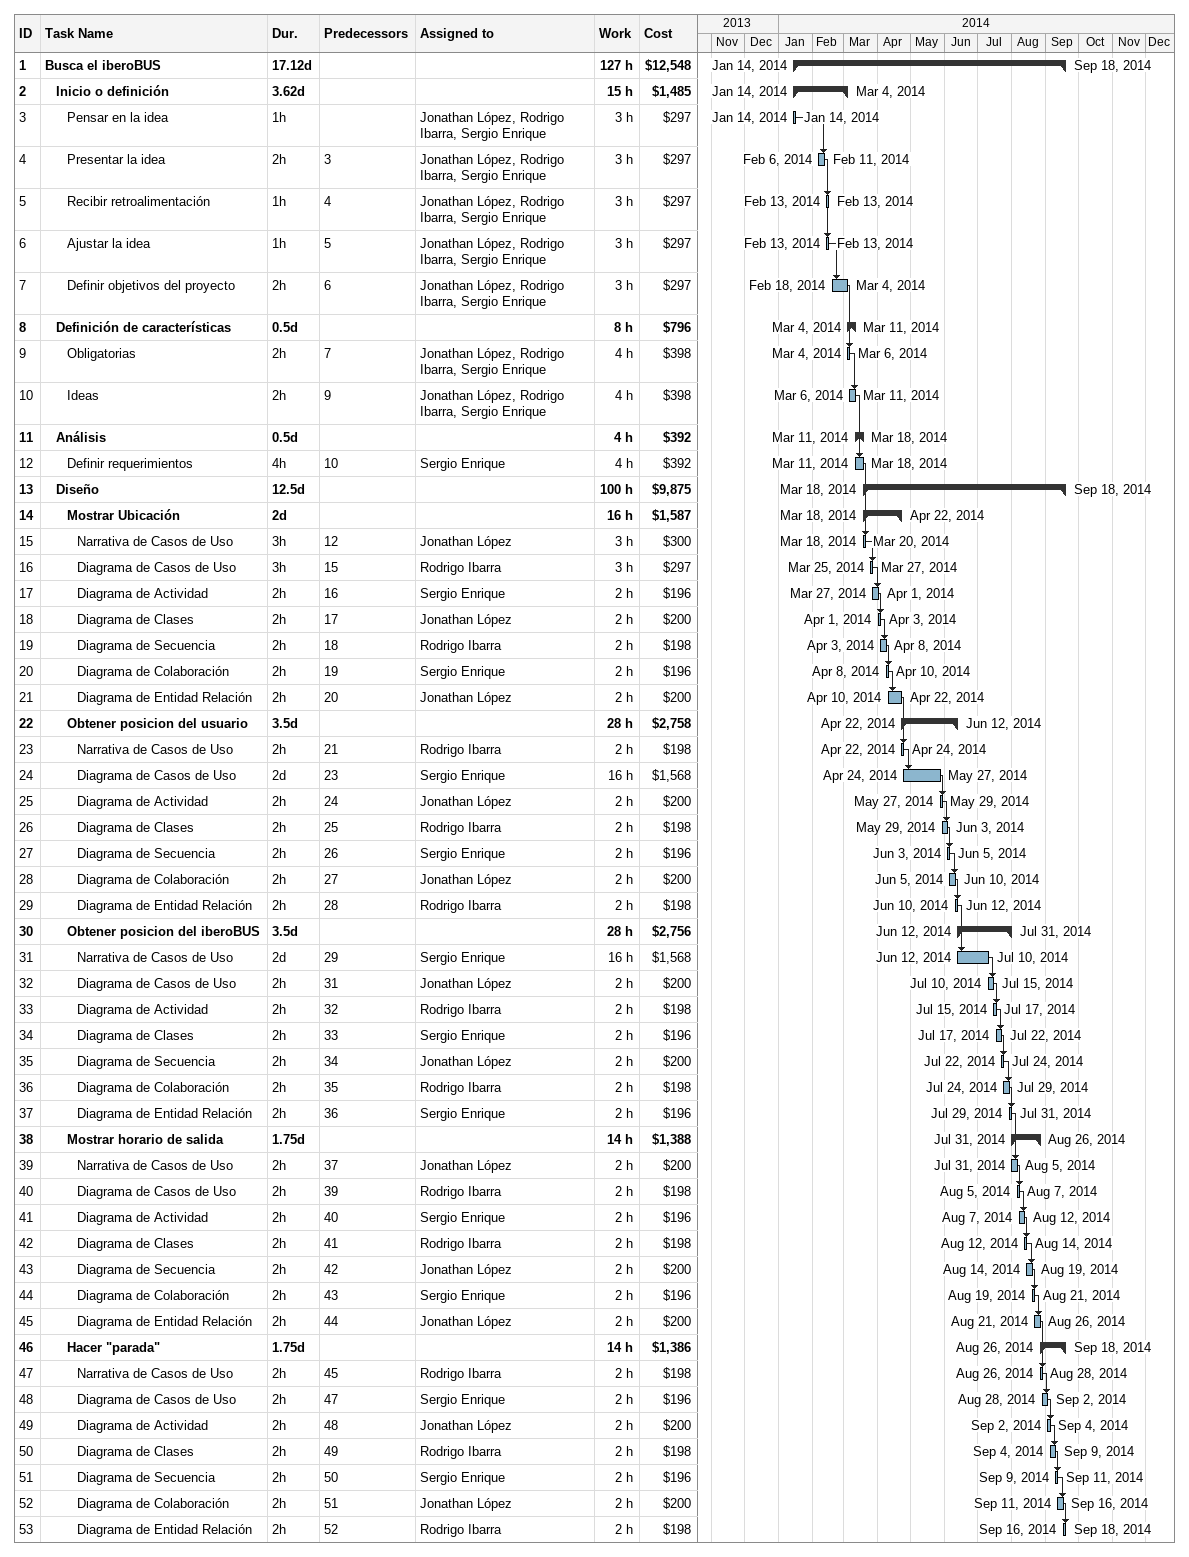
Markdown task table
| ID | Level | Task | Duration | Start | Finish | Predecessors | Resources | Work (h) | Cost ($) |
|---|---|---|---|---|---|---|---|---|---|
| 1 | 1 | **Busca el iberoBUS** | 17.12d | 2014-01-14 | 2014-09-18 |  |  | 127 | 12548 |
| 2 | 2 | **Inicio o definición** | 3.62d | 2014-01-14 | 2014-03-04 |  |  | 15 | 1485 |
| 3 | 3 | Pensar en la idea | 1h | 2014-01-14 | 2014-01-14 |  | Jonathan López, Rodrigo Ibarra, Sergio Enrique | 3 | 297 |
| 4 | 3 | Presentar la idea | 2h | 2014-02-06 | 2014-02-11 | 3 | Jonathan López, Rodrigo Ibarra, Sergio Enrique | 3 | 297 |
| 5 | 3 | Recibir retroalimentación | 1h | 2014-02-13 | 2014-02-13 | 4 | Jonathan López, Rodrigo Ibarra, Sergio Enrique | 3 | 297 |
| 6 | 3 | Ajustar la idea | 1h | 2014-02-13 | 2014-02-13 | 5 | Jonathan López, Rodrigo Ibarra, Sergio Enrique | 3 | 297 |
| 7 | 3 | Definir objetivos del proyecto | 2h | 2014-02-18 | 2014-03-04 | 6 | Jonathan López, Rodrigo Ibarra, Sergio Enrique | 3 | 297 |
| 8 | 2 | **Definición de características** | 0.5d | 2014-03-04 | 2014-03-11 |  |  | 8 | 796 |
| 9 | 3 | Obligatorias | 2h | 2014-03-04 | 2014-03-06 | 7 | Jonathan López, Rodrigo Ibarra, Sergio Enrique | 4 | 398 |
| 10 | 3 | Ideas | 2h | 2014-03-06 | 2014-03-11 | 9 | Jonathan López, Rodrigo Ibarra, Sergio Enrique | 4 | 398 |
| 11 | 2 | **Análisis** | 0.5d | 2014-03-11 | 2014-03-18 |  |  | 4 | 392 |
| 12 | 3 | Definir requerimientos | 4h | 2014-03-11 | 2014-03-18 | 10 | Sergio Enrique | 4 | 392 |
| 13 | 2 | **Diseño** | 12.5d | 2014-03-18 | 2014-09-18 |  |  | 100 | 9875 |
| 14 | 3 | **Mostrar Ubicación** | 2d | 2014-03-18 | 2014-04-22 |  |  | 16 | 1587 |
| 15 | 4 | Narrativa de Casos de Uso | 3h | 2014-03-18 | 2014-03-20 | 12 | Jonathan López | 3 | 300 |
| 16 | 4 | Diagrama de Casos de Uso | 3h | 2014-03-25 | 2014-03-27 | 15 | Rodrigo Ibarra | 3 | 297 |
| 17 | 4 | Diagrama de Actividad | 2h | 2014-03-27 | 2014-04-01 | 16 | Sergio Enrique | 2 | 196 |
| 18 | 4 | Diagrama de Clases | 2h | 2014-04-01 | 2014-04-03 | 17 | Jonathan López | 2 | 200 |
| 19 | 4 | Diagrama de Secuencia | 2h | 2014-04-03 | 2014-04-08 | 18 | Rodrigo Ibarra | 2 | 198 |
| 20 | 4 | Diagrama de Colaboración | 2h | 2014-04-08 | 2014-04-10 | 19 | Sergio Enrique | 2 | 196 |
| 21 | 4 | Diagrama de Entidad Relación | 2h | 2014-04-10 | 2014-04-22 | 20 | Jonathan López | 2 | 200 |
| 22 | 3 | **Obtener posicion del usuario** | 3.5d | 2014-04-22 | 2014-06-12 |  |  | 28 | 2758 |
| 23 | 4 | Narrativa de Casos de Uso | 2h | 2014-04-22 | 2014-04-24 | 21 | Rodrigo Ibarra | 2 | 198 |
| 24 | 4 | Diagrama de Casos de Uso | 2d | 2014-04-24 | 2014-05-27 | 23 | Sergio Enrique | 16 | 1568 |
| 25 | 4 | Diagrama de Actividad | 2h | 2014-05-27 | 2014-05-29 | 24 | Jonathan López | 2 | 200 |
| 26 | 4 | Diagrama de Clases | 2h | 2014-05-29 | 2014-06-03 | 25 | Rodrigo Ibarra | 2 | 198 |
| 27 | 4 | Diagrama de Secuencia | 2h | 2014-06-03 | 2014-06-05 | 26 | Sergio Enrique | 2 | 196 |
| 28 | 4 | Diagrama de Colaboración | 2h | 2014-06-05 | 2014-06-10 | 27 | Jonathan López | 2 | 200 |
| 29 | 4 | Diagrama de Entidad Relación | 2h | 2014-06-10 | 2014-06-12 | 28 | Rodrigo Ibarra | 2 | 198 |
| 30 | 3 | **Obtener posicion del iberoBUS** | 3.5d | 2014-06-12 | 2014-07-31 |  |  | 28 | 2756 |
| 31 | 4 | Narrativa de Casos de Uso | 2d | 2014-06-12 | 2014-07-10 | 29 | Sergio Enrique | 16 | 1568 |
| 32 | 4 | Diagrama de Casos de Uso | 2h | 2014-07-10 | 2014-07-15 | 31 | Jonathan López | 2 | 200 |
| 33 | 4 | Diagrama de Actividad | 2h | 2014-07-15 | 2014-07-17 | 32 | Rodrigo Ibarra | 2 | 198 |
| 34 | 4 | Diagrama de Clases | 2h | 2014-07-17 | 2014-07-22 | 33 | Sergio Enrique | 2 | 196 |
| 35 | 4 | Diagrama de Secuencia | 2h | 2014-07-22 | 2014-07-24 | 34 | Jonathan López | 2 | 200 |
| 36 | 4 | Diagrama de Colaboración | 2h | 2014-07-24 | 2014-07-29 | 35 | Rodrigo Ibarra | 2 | 198 |
| 37 | 4 | Diagrama de Entidad Relación | 2h | 2014-07-29 | 2014-07-31 | 36 | Sergio Enrique | 2 | 196 |
| 38 | 3 | **Mostrar horario de salida** | 1.75d | 2014-07-31 | 2014-08-26 |  |  | 14 | 1388 |
| 39 | 4 | Narrativa de Casos de Uso | 2h | 2014-07-31 | 2014-08-05 | 37 | Jonathan López | 2 | 200 |
| 40 | 4 | Diagrama de Casos de Uso | 2h | 2014-08-05 | 2014-08-07 | 39 | Rodrigo Ibarra | 2 | 198 |
| 41 | 4 | Diagrama de Actividad | 2h | 2014-08-07 | 2014-08-12 | 40 | Sergio Enrique | 2 | 196 |
| 42 | 4 | Diagrama de Clases | 2h | 2014-08-12 | 2014-08-14 | 41 | Rodrigo Ibarra | 2 | 198 |
| 43 | 4 | Diagrama de Secuencia | 2h | 2014-08-14 | 2014-08-19 | 42 | Jonathan López | 2 | 200 |
| 44 | 4 | Diagrama de Colaboración | 2h | 2014-08-19 | 2014-08-21 | 43 | Sergio Enrique | 2 | 196 |
| 45 | 4 | Diagrama de Entidad Relación | 2h | 2014-08-21 | 2014-08-26 | 44 | Jonathan López | 2 | 200 |
| 46 | 3 | **Hacer "parada"** | 1.75d | 2014-08-26 | 2014-09-18 |  |  | 14 | 1386 |
| 47 | 4 | Narrativa de Casos de Uso | 2h | 2014-08-26 | 2014-08-28 | 45 | Rodrigo Ibarra | 2 | 198 |
| 48 | 4 | Diagrama de Casos de Uso | 2h | 2014-08-28 | 2014-09-02 | 47 | Sergio Enrique | 2 | 196 |
| 49 | 4 | Diagrama de Actividad | 2h | 2014-09-02 | 2014-09-04 | 48 | Jonathan López | 2 | 200 |
| 50 | 4 | Diagrama de Clases | 2h | 2014-09-04 | 2014-09-09 | 49 | Rodrigo Ibarra | 2 | 198 |
| 51 | 4 | Diagrama de Secuencia | 2h | 2014-09-09 | 2014-09-11 | 50 | Sergio Enrique | 2 | 196 |
| 52 | 4 | Diagrama de Colaboración | 2h | 2014-09-11 | 2014-09-16 | 51 | Jonathan López | 2 | 200 |
| 53 | 4 | Diagrama de Entidad Relación | 2h | 2014-09-16 | 2014-09-18 | 52 | Rodrigo Ibarra | 2 | 198 |
